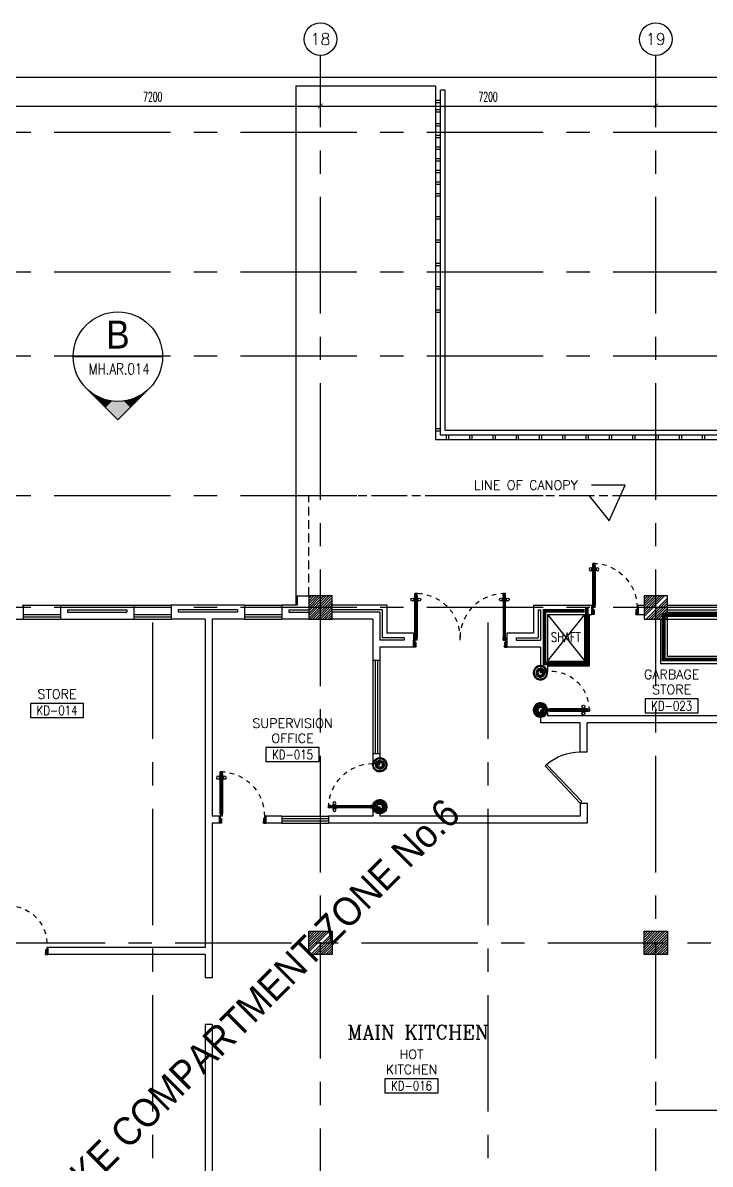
# Model space of a CAD drawing. Extents: x 417866.9 to 417960.2, y 43448 to 43538.2.
# Drawn here: x 417916.35 to 417931.11, y 43513.74 to 43538.25 of the extents above; entities that cross this region are included whole.
import ezdxf
from ezdxf.enums import TextEntityAlignment as Align

# ---------------------------------------------------------------- set-up
doc = ezdxf.new("R2010")
doc.units = 0
doc.header["$MEASUREMENT"] = 0
doc.header["$PDMODE"] = 3
doc.header["$PDSIZE"] = 0.1
for name, pattern in [('2DASHES', [1.7, 0.75, -0.25, 0.1, -0.25, 0.1, -0.25]), ('CENTERX2', [4, 2.5, -0.5, 0.5, -0.5]), ('HIDDEN', [0.375, 0.25, -0.125]), ('HIDDEN2', [0.1875, 0.125, -0.0625])]:
    doc.linetypes.add(name, pattern=pattern)
doc.layers.get('0').update_dxf_attribs({"linetype": 'CONTINUOUS'})
doc.layers.get('DEFPOINTS').update_dxf_attribs({"linetype": 'CONTINUOUS'})
for name, color, linetype in [('AX-CR', 2, 'CONTINUOUS'), ('AX-DIM', 4, 'CONTINUOUS'), ('AX-TXT', 6, 'CONTINUOUS'), ('AXES', 11, 'CENTERX2'), ('BORDER', 4, 'CONTINUOUS'), ('CANOPY-LN', 3, 'CONTINUOUS'), ('COL', 2, 'CONTINUOUS'), ('DOOR', 4, 'CONTINUOUS'), ('DOOR-DIM', 3, 'CONTINUOUS'), ('FHC', 2, 'CONTINUOUS'), ('FireCompart', 7, 'HIDDEN'), ('HAT', 8, 'CONTINUOUS'), ('IND-ES', 6, 'CONTINUOUS'), ('IND-ES-L', 6, '2DASHES'), ('IND-ES-TXT', 4, 'CONTINUOUS'), ('INSUL', 7, 'CONTINUOUS'), ('RM-BOX', 2, 'CONTINUOUS'), ('RM-NAME', 2, 'CONTINUOUS'), ('RM-NO', 2, 'CONTINUOUS'), ('SEC-MRK', 7, 'CONTINUOUS'), ('SHAFT', 7, 'CONTINUOUS'), ('STR', 5, 'CONTINUOUS'), ('TEXT', 4, 'CONTINUOUS'), ('TXT1', 2, 'CONTINUOUS'), ('WALL', 3, 'CONTINUOUS'), ('WIN', 5, 'CONTINUOUS')]:
    doc.layers.add(name, color=color, linetype=linetype)
doc.layers.get('DOOR-DIM').off()
doc.styles.add('ROMANC', font='romanc', dxfattribs={"height": 0.1})
doc.styles.add('ROMANS', font='ROMANS.shx', dxfattribs={"width": 0.6})
doc.styles.add('S5', font='simplex.shx', dxfattribs={"width": 0.77})
doc.styles.add('TTXT', font='swisse.ttf', dxfattribs={"width": 0.6})
doc.dimstyles.new('STANDARD in', dxfattribs={"dimtxt": 0.2, "dimasz": 0.1, "dimexe": 0.07, "dimexo": 0.05, "dimgap": 0.1, "dimtad": 1, "dimdec": 0, "dimlfac": 1000, "dimzin": 0, "dimdsep": 46, "dimtxsty": 'ROMANS', "dimblk": 'ARCHTICK', "dimcen": 0.05, "dimdle": 0.05, "dimclrd": 4, "dimclre": 4, "dimclrt": 2, "dimadec": 0, "dimazin": 0, "dimtfac": 1, "dimtdec": 0, "dimtmove": 2, "dimatfit": 3, "dimfxl": 0, "dimtolj": 1, "dimtzin": 0, "dimarcsym": 0})

# ---------------------------------------------------------------- blocks, each defined once
blk = doc.blocks.new('DOOR90')
at = {"layer": 'DOOR', "color": 7, "linetype": 'ByBlock'}
for p, q in [((-150, 0), (0, 0)), ((-150, 0), (-150, -25)), ((0, -50), (-114, 0)), ((0, -50), (-40, 0)), ((0, -50), (0, 0)), ((-1000, -25), (-1050, -25)), ((-1050, -75), (-1050, -25)), ((-1050, -25), (-1050, -75)), ((-1000, -75), (-1050, -75)), ((-1000, -42), (-1020, -42)), ((-1020, -42), (-1020, -58)), ((-1000, -58), (-1020, -58)), ((-1000, -25), (-1000, -42)), ((-1000, -58), (-1000, -75)), ((-878, -18), (-968, -18)), ((-968, -25), (-968, -18)), ((-968, -75), (-968, -82)), ((-878, -82), (-968, -82)), ((-955, -9), (-890, -9)), ((-955, -18), (-955, -9)), ((-955, -18), (-890, -18)), ((-955, -82), (-890, -82)), ((-955, -82), (-955, -91)), ((-955, -91), (-890, -91)), ((-890, -18), (-890, -9)), ((-890, -82), (-890, -91)), ((-878, -25), (-878, -18)), ((-878, -75), (-878, -82)), ((-200, -25), (-150, -25)), ((-200, -42), (-200, -25)), ((-180, -42), (-200, -42)), ((-200, -58), (-180, -58)), ((-200, -75), (-200, -58)), ((-150, -75), (-200, -75)), ((-180, -58), (-180, -42)), ((-150, -25), (-100, -25)), ((-150, -75), (-150, -25)), ((-100, -25), (-100, -50)), ((0, -50), (-100, -37)), ((-100, -50), (0, -50)), ((-150, -875), (-100, -875)), ((-150, -900), (-150, -875)), ((-150, -900), (0, -900)), ((0, -900), (-150, -900)), ((0, -850), (-114, -900)), ((-100, -875), (-100, -850)), ((0, -850), (-100, -863)), ((-100, -850), (0, -850)), ((0, -850), (-40, -900)), ((0, -850), (0, -900))]:
    blk.add_line(p, q, dxfattribs=at)
at = {"layer": 'DOOR', "linetype": 'ByBlock'}
for p, q in [((-200, -25), (-1000, -25)), ((-200, -42), (-1000, -42)), ((-200, -58), (-1000, -58)), ((-1000, -75), (-200, -75))]:
    blk.add_line(p, q, dxfattribs=at)
at = {"layer": 'DOOR', "color": 7, "linetype": 'ByBlock'}
for centre in [(-923, 24), (-923, -124)]:
    blk.add_circle(centre, 32.4, dxfattribs=at)
for centre, radius, start, end in [((0, -50), 154, 161.1053, 166.2858), ((0, -50), 94.4, 148.0182, 180), ((0, -50), 134, 158.1598, 169.28), ((0, -50), 114, 154.0838, 167.3774), ((0, -50), 74.4, 137.7764, 180), ((0, -50), 54.4, 113.2074, 180), ((0, -50), 34.4, 90, 180), ((0, -50), 14.4, 90, 180), ((0, -850), 154, 193.7142, 198.8947), ((0, -850), 134, 190.72, 201.8402), ((0, -850), 94.4, 180, 211.9818), ((0, -850), 74.4, 180, 222.2236), ((0, -850), 54.4, 180, 246.7926), ((0, -850), 34.4, 180, 270), ((0, -850), 14.4, 180, 270)]:
    blk.add_arc(centre, radius, start, end, dxfattribs=at)
at = {"layer": 'DOOR', "linetype": 'HIDDEN', "ltscale": 0.5}
blk.add_arc((-222, -50), 828, 178.2701, 275.003, dxfattribs=at)
blk = doc.blocks.new('RM1')
at = {"layer": 'RM-BOX'}
blk.add_lwpolyline([(570, -200), (-570, -200), (-570, -500), (570, -500)], close=True, dxfattribs=at)
at = {"layer": 'RM-NAME', "style": 'ROMANS'}
for tag, p in [('ROOMNAME1', (0, 324)), ('ROOMNAME2', (0, 0))]:
    blk.add_attdef(tag, text='', height=200, dxfattribs=at).set_placement(p, align=Align.MIDDLE)
at = {"layer": 'RM-NO', "style": 'ROMANS', "width": 0.8}
blk.add_attdef('ROOMNO', text='', height=200, dxfattribs=at).set_placement((0, -350), align=Align.MIDDLE)
blk = doc.blocks.new('COL50')
at = {"layer": 'COL'}
blk.add_lwpolyline([(-250, 250), (-250, -250), (250, -250), (250, 250)], close=True, dxfattribs=at)
blk = doc.blocks.new('*X544')
at = {"color": 0}
for p, q in [((227929, 62360), (228370, 62801)), ((227929, 62413), (228317, 62801)), ((227929, 62466), (228264, 62801)), ((227929, 62519), (228211, 62801)), ((227929, 62572), (228158, 62801)), ((227929, 62625), (228105, 62801)), ((227929, 62678), (228052, 62801)), ((227929, 62731), (227999, 62801)), ((227929, 62784), (227946, 62801)), ((227976, 62301), (228429, 62753)), ((228029, 62301), (228429, 62700)), ((228082, 62301), (228429, 62647)), ((228135, 62301), (228429, 62594)), ((228188, 62301), (228429, 62541)), ((228241, 62301), (228429, 62488)), ((228294, 62301), (228429, 62435)), ((228347, 62301), (228429, 62382)), ((228400, 62301), (228429, 62329))]:
    blk.add_line(p, q, dxfattribs=at)
blk = doc.blocks.new('*X541')
at = {"color": 0}
for p, q in [((235129, 62347), (235583, 62801)), ((235129, 62400), (235530, 62801)), ((235129, 62453), (235476, 62801)), ((235129, 62506), (235423, 62801)), ((235129, 62559), (235370, 62801)), ((235129, 62612), (235317, 62801)), ((235129, 62665), (235264, 62801)), ((235129, 62718), (235211, 62801)), ((235129, 62771), (235158, 62801)), ((235136, 62301), (235629, 62794)), ((235189, 62301), (235629, 62741)), ((235242, 62301), (235629, 62688)), ((235295, 62301), (235629, 62635)), ((235348, 62301), (235629, 62582)), ((235401, 62301), (235629, 62529)), ((235454, 62301), (235629, 62476)), ((235507, 62301), (235629, 62423)), ((235560, 62301), (235629, 62370)), ((235613, 62301), (235629, 62317))]:
    blk.add_line(p, q, dxfattribs=at)
blk = doc.blocks.new('_ARCHTICK')
at = {"color": 0, "linetype": 'ByBlock', "const_width": 0.15}
blk.add_lwpolyline([(-0.5, -0.5), (0.5, 0.5)], dxfattribs=at)
blk = doc.blocks.new('*D581')
at = {"layer": 'AX-DIM', "color": 4, "linetype": 'ByBlock', "lineweight": -2}
for p, q in [((417922.687, 43536.462), (417929.987, 43536.462)), ((417922.737, 43536.112), (417922.737, 43536.532)), ((417929.937, 43536.112), (417929.937, 43536.532))]:
    blk.add_line(p, q, dxfattribs=at)
at = {"layer": 'DEFPOINTS', "color": 0, "linetype": 'ByBlock'}
for p in [(417929.937, 43536.462), (417922.737, 43536.062), (417929.937, 43536.062)]:
    blk.add_point(p, dxfattribs=at)
at = {"layer": 'AX-DIM', "color": 4, "linetype": 'ByBlock', "lineweight": -2, "xscale": 0.1, "yscale": 0.1, "zscale": 0.1, "rotation": 180}
blk.add_blockref('_ARCHTICK', (417922.737, 43536.462), dxfattribs=at)
at = {"layer": 'AX-DIM', "color": 4, "linetype": 'ByBlock', "lineweight": -2, "xscale": 0.1, "yscale": 0.1, "zscale": 0.1}
blk.add_blockref('_ARCHTICK', (417929.937, 43536.462), dxfattribs=at)
at = {"layer": 'AX-DIM', "color": 2, "linetype": 'ByBlock', "insert": (417926.337, 43536.662), "char_height": 0.2, "attachment_point": 5, "style": 'ROMANS'}
blk.add_mtext('\\A1;7200', dxfattribs=at)
blk = doc.blocks.new('*D585')
at = {"layer": 'AX-DIM', "color": 4, "linetype": 'ByBlock', "lineweight": -2}
for p, q in [((417915.487, 43536.462), (417922.787, 43536.462)), ((417915.537, 43536.112), (417915.537, 43536.532)), ((417922.737, 43536.112), (417922.737, 43536.532))]:
    blk.add_line(p, q, dxfattribs=at)
at = {"layer": 'DEFPOINTS', "color": 0, "linetype": 'ByBlock'}
for p in [(417922.737, 43536.462), (417915.537, 43536.062), (417922.737, 43536.062)]:
    blk.add_point(p, dxfattribs=at)
at = {"layer": 'AX-DIM', "color": 4, "linetype": 'ByBlock', "lineweight": -2, "xscale": 0.1, "yscale": 0.1, "zscale": 0.1, "rotation": 180}
blk.add_blockref('_ARCHTICK', (417915.537, 43536.462), dxfattribs=at)
at = {"layer": 'AX-DIM', "color": 4, "linetype": 'ByBlock', "lineweight": -2, "xscale": 0.1, "yscale": 0.1, "zscale": 0.1}
blk.add_blockref('_ARCHTICK', (417922.737, 43536.462), dxfattribs=at)
at = {"layer": 'AX-DIM', "color": 2, "linetype": 'ByBlock', "insert": (417919.137, 43536.662), "char_height": 0.2, "attachment_point": 5, "style": 'ROMANS'}
blk.add_mtext('\\A1;7200', dxfattribs=at)
blk = doc.blocks.new('*X543')
at = {"color": 0}
for p, q in [((227929, 69519), (228411, 70001)), ((227929, 69572), (228358, 70001)), ((227929, 69625), (228305, 70001)), ((227929, 69678), (228251, 70001)), ((227929, 69731), (228198, 70001)), ((227929, 69784), (228145, 70001)), ((227929, 69837), (228092, 70001)), ((227929, 69890), (228039, 70001)), ((227929, 69943), (227986, 70001)), ((227964, 69501), (228429, 69966)), ((228017, 69501), (228429, 69913)), ((228070, 69501), (228429, 69860)), ((228123, 69501), (228429, 69807)), ((228176, 69501), (228429, 69754)), ((228229, 69501), (228429, 69701)), ((228282, 69501), (228429, 69648)), ((228335, 69501), (228429, 69595)), ((228388, 69501), (228429, 69542))]:
    blk.add_line(p, q, dxfattribs=at)
blk = doc.blocks.new('A$C010A25D0')
at = {"layer": 'DOOR', "color": 0, "linetype": 'ByBlock'}
for p, q in [((0, 2031), (0, 1981)), ((0, 1981), (0, 2031)), ((50, 2031), (0, 2031)), ((50, 1981), (0, 1981)), ((30, 2014), (30, 1998)), ((50, 2014), (30, 2014)), ((50, 1998), (30, 1998)), ((50, 2031), (50, 2014)), ((50, 1998), (50, 1981)), ((83, 2031), (83, 2038)), ((173, 2038), (83, 2038)), ((83, 1981), (83, 1974)), ((173, 1974), (83, 1974)), ((95, 2038), (95, 2047)), ((95, 2047), (160, 2047)), ((95, 2038), (160, 2038)), ((95, 1974), (95, 1965)), ((95, 1974), (160, 1974)), ((95, 1965), (160, 1965)), ((160, 2038), (160, 2047)), ((160, 1974), (160, 1965)), ((173, 2031), (173, 2038)), ((173, 1981), (173, 1974)), ((950, 2014), (950, 2031)), ((950, 2031), (1000, 2031)), ((970, 2014), (950, 2014)), ((950, 1981), (950, 1998)), ((950, 1998), (970, 1998)), ((1000, 1981), (950, 1981)), ((970, 1998), (970, 2014)), ((1000, 2056), (1000, 2031)), ((1000, 2056), (1150, 2056)), ((1000, 1981), (1000, 2031)), ((1000, 2031), (1050, 2031)), ((1050, 2031), (1050, 2006)), ((1050, 2006), (1150, 2006)), ((1150, 2006), (1150, 2056)), ((50, 131), (0, 131)), ((0, 131), (0, 81)), ((0, 81), (0, 131)), ((50, 81), (0, 81)), ((50, 114), (30, 114)), ((30, 98), (30, 114)), ((50, 98), (30, 98)), ((50, 114), (50, 131)), ((50, 81), (50, 98)), ((173, 138), (83, 138)), ((83, 131), (83, 138)), ((83, 81), (83, 74)), ((173, 74), (83, 74)), ((95, 147), (160, 147)), ((95, 138), (95, 147)), ((95, 138), (160, 138)), ((95, 74), (160, 74)), ((95, 74), (95, 65)), ((95, 65), (160, 65)), ((160, 138), (160, 147)), ((160, 74), (160, 65)), ((173, 131), (173, 138)), ((173, 81), (173, 74)), ((1000, 131), (950, 131)), ((950, 131), (950, 114)), ((950, 114), (970, 114)), ((970, 98), (950, 98)), ((950, 98), (950, 81)), ((950, 81), (1000, 81)), ((970, 114), (970, 98)), ((1000, 131), (1000, 81)), ((1000, 56), (1000, 81)), ((1000, 81), (1050, 81)), ((1000, 56), (1150, 56)), ((1050, 81), (1050, 106)), ((1050, 106), (1150, 106)), ((1150, 106), (1150, 56))]:
    blk.add_line(p, q, dxfattribs=at)
at = {"layer": 'DOOR', "linetype": 'ByBlock'}
for p, q in [((950, 2031), (50, 2031)), ((950, 2014), (50, 2014)), ((950, 1998), (50, 1998)), ((50, 1981), (950, 1981)), ((50, 131), (950, 131)), ((950, 114), (50, 114)), ((950, 98), (50, 98)), ((950, 81), (50, 81)), ((1150, 56), (1000, 56))]:
    blk.add_line(p, q, dxfattribs=at)
at = {"layer": 'DOOR', "color": 9, "linetype": 'ByBlock'}
for p, q in [((1150, 2006), (1037, 2056)), ((1150, 2006), (1050, 2019)), ((1150, 2006), (1110, 2056)), ((1150, 106), (1037, 56)), ((1150, 106), (1050, 93)), ((1150, 106), (1110, 56))]:
    blk.add_line(p, q, dxfattribs=at)
at = {"layer": 'DOOR', "color": 0, "linetype": 'ByBlock'}
for centre in [(128, 2079), (128, 1932), (128, 179), (128, 32)]:
    blk.add_circle(centre, 32.4, dxfattribs=at)
at = {"layer": 'DOOR', "linetype": 'HIDDEN', "ltscale": 0.5}
for centre, start, end in [((951, 2006), 178.494, 272.9568), ((951, 106), 87.0432, 181.506)]:
    blk.add_arc(centre, 951, start, end, dxfattribs=at)
at = {"layer": 'DOOR', "color": 9, "linetype": 'ByBlock'}
for centre, radius, start, end in [((1150, 2006), 154, 161.1053, 166.2858), ((1150, 2006), 134, 158.1598, 169.28), ((1150, 2006), 114, 154.0838, 167.3774), ((1150, 2006), 94.4, 148.0182, 180), ((1150, 2006), 74.4, 137.7764, 180), ((1150, 2006), 54.4, 113.2074, 180), ((1150, 2006), 34.4, 90, 180), ((1150, 2006), 14.4, 90, 180), ((1150, 106), 154, 193.7142, 198.8947), ((1150, 106), 134, 190.72, 201.8402), ((1150, 106), 114, 192.6226, 205.9162), ((1150, 106), 94.4, 180, 211.9818), ((1150, 106), 74.4, 180, 222.2236), ((1150, 106), 54.4, 180, 246.7926), ((1150, 106), 34.4, 180, 270), ((1150, 106), 14.4, 180, 270)]:
    blk.add_arc(centre, radius, start, end, dxfattribs=at)
at = {"layer": 'WALL'}
blk.add_line((1000, 56), (1150, 56), dxfattribs=at)
blk = doc.blocks.new('AXU')
at = {"layer": 'AX-CR'}
blk.add_circle((0, 350), 350, dxfattribs=at)
at = {"layer": 'AX-TXT', "style": 'ROMANS'}
blk.add_attdef('AX', text='', height=250, dxfattribs=at).set_placement((0, 350), align=Align.MIDDLE)
blk = doc.blocks.new('*X542')
at = {"color": 0}
for p, q in [((235129, 69560), (235570, 70001)), ((235129, 69613), (235517, 70001)), ((235129, 69666), (235464, 70001)), ((235129, 69719), (235411, 70001)), ((235129, 69772), (235358, 70001)), ((235129, 69825), (235305, 70001)), ((235129, 69878), (235252, 70001)), ((235129, 69931), (235199, 70001)), ((235129, 69984), (235146, 70001)), ((235176, 69501), (235629, 69953)), ((235229, 69501), (235629, 69900)), ((235282, 69501), (235629, 69847)), ((235335, 69501), (235629, 69794)), ((235388, 69501), (235629, 69741)), ((235441, 69501), (235629, 69688)), ((235494, 69501), (235629, 69635)), ((235547, 69501), (235629, 69582)), ((235600, 69501), (235629, 69529))]:
    blk.add_line(p, q, dxfattribs=at)
blk = doc.blocks.new('*D589')
at = {"layer": 'AX-DIM', "color": 4, "linetype": 'ByBlock', "lineweight": -2}
for p, q in [((417929.887, 43536.462), (417933.587, 43536.462)), ((417929.937, 43536.112), (417929.937, 43536.532)), ((417933.537, 43536.112), (417933.537, 43536.532))]:
    blk.add_line(p, q, dxfattribs=at)
at = {"layer": 'DEFPOINTS', "color": 0, "linetype": 'ByBlock'}
for p in [(417933.537, 43536.462), (417929.937, 43536.062), (417933.537, 43536.062)]:
    blk.add_point(p, dxfattribs=at)
at = {"layer": 'AX-DIM', "color": 4, "linetype": 'ByBlock', "lineweight": -2, "xscale": 0.1, "yscale": 0.1, "zscale": 0.1, "rotation": 180}
blk.add_blockref('_ARCHTICK', (417929.937, 43536.462), dxfattribs=at)
at = {"layer": 'AX-DIM', "color": 4, "linetype": 'ByBlock', "lineweight": -2, "xscale": 0.1, "yscale": 0.1, "zscale": 0.1}
blk.add_blockref('_ARCHTICK', (417933.537, 43536.462), dxfattribs=at)
at = {"layer": 'AX-DIM', "color": 2, "linetype": 'ByBlock', "insert": (417931.737, 43536.662), "char_height": 0.2, "attachment_point": 5, "style": 'ROMANS'}
blk.add_mtext('\\A1;3600', dxfattribs=at)
blk = doc.blocks.new('*D598')
at = {"layer": 'AX-DIM', "color": 4, "lineweight": -2}
for p, q in [((417873.447, 43537.08), (417948.237, 43537.08)), ((417873.497, 43534.597), (417873.497, 43537.15)), ((417948.187, 43526.662), (417948.187, 43537.15))]:
    blk.add_line(p, q, dxfattribs=at)
at = {"layer": 'DEFPOINTS', "color": 0}
for p in [(417948.187, 43537.08), (417873.497, 43534.547), (417948.187, 43526.612)]:
    blk.add_point(p, dxfattribs=at)
at = {"layer": 'AX-DIM', "color": 4, "lineweight": -2, "xscale": 0.1, "yscale": 0.1, "zscale": 0.1, "rotation": 180}
blk.add_blockref('_ARCHTICK', (417873.497, 43537.08), dxfattribs=at)
at = {"layer": 'AX-DIM', "color": 4, "lineweight": -2, "xscale": 0.1, "yscale": 0.1, "zscale": 0.1}
blk.add_blockref('_ARCHTICK', (417948.187, 43537.08), dxfattribs=at)
at = {"layer": 'AX-DIM', "color": 2, "insert": (417910.842, 43537.28), "char_height": 0.2, "attachment_point": 5, "style": 'ROMANS'}
blk.add_mtext('\\A1;74690', dxfattribs=at)
blk = doc.blocks.new('DOOR1000')
at = {"layer": 'DOOR', "color": 7, "linetype": 'ByBlock'}
for p, q in [((-150, 0), (0, 0)), ((-150, 0), (-150, -25)), ((0, -50), (-114, 0)), ((0, -50), (-40, 0)), ((0, -50), (0, 0)), ((-1100, -25), (-1100, -75)), ((-1100, -75), (-1100, -25)), ((-1050, -25), (-1100, -25)), ((-1050, -75), (-1100, -75)), ((-1070, -42), (-1070, -58)), ((-1050, -42), (-1070, -42)), ((-1050, -58), (-1070, -58)), ((-1050, -25), (-1050, -42)), ((-1050, -58), (-1050, -75)), ((-1018, -25), (-1018, -18)), ((-928, -18), (-1018, -18)), ((-1018, -75), (-1018, -82)), ((-928, -82), (-1018, -82)), ((-1005, -18), (-1005, -9)), ((-1005, -9), (-940, -9)), ((-1005, -18), (-940, -18)), ((-1005, -82), (-1005, -91)), ((-1005, -82), (-940, -82)), ((-1005, -91), (-940, -91)), ((-940, -18), (-940, -9)), ((-940, -82), (-940, -91)), ((-928, -25), (-928, -18)), ((-928, -75), (-928, -82)), ((-200, -25), (-150, -25)), ((-200, -42), (-200, -25)), ((-180, -42), (-200, -42)), ((-200, -58), (-180, -58)), ((-200, -75), (-200, -58)), ((-150, -75), (-200, -75)), ((-180, -58), (-180, -42)), ((-150, -25), (-100, -25)), ((-150, -75), (-150, -25)), ((-100, -25), (-100, -50)), ((0, -50), (-100, -37)), ((-100, -50), (0, -50)), ((-150, -975), (-100, -975)), ((-150, -1000), (-150, -975)), ((0, -950), (-114, -1000)), ((-100, -975), (-100, -950)), ((0, -950), (-100, -963)), ((-100, -950), (0, -950)), ((0, -950), (-40, -1000)), ((0, -950), (0, -1000)), ((-150, -1000), (0, -1000)), ((0, -1000), (-150, -1000))]:
    blk.add_line(p, q, dxfattribs=at)
at = {"layer": 'DOOR', "linetype": 'ByBlock'}
for p, q in [((-200, -25), (-1050, -25)), ((-200, -42), (-1050, -42)), ((-200, -58), (-1050, -58)), ((-1050, -75), (-200, -75))]:
    blk.add_line(p, q, dxfattribs=at)
at = {"layer": 'DOOR', "color": 7, "linetype": 'ByBlock'}
for centre in [(-973, 24), (-973, -124)]:
    blk.add_circle(centre, 32.4, dxfattribs=at)
for centre, radius, start, end in [((0, -50), 154, 161.1053, 166.2858), ((0, -50), 94.4, 148.0182, 180), ((0, -50), 134, 158.1598, 169.28), ((0, -50), 114, 154.0838, 167.3774), ((0, -50), 74.4, 137.7764, 180), ((0, -50), 54.4, 113.2074, 180), ((0, -50), 34.4, 90, 180), ((0, -50), 14.4, 90, 180), ((0, -950), 134, 190.72, 201.8402), ((0, -950), 94.4, 180, 211.9818), ((0, -950), 74.4, 180, 222.2236), ((0, -950), 54.4, 180, 246.7926), ((0, -950), 34.4, 180, 270), ((0, -950), 14.4, 180, 270), ((0, -950), 154, 193.7142, 198.8947)]:
    blk.add_arc(centre, radius, start, end, dxfattribs=at)
at = {"layer": 'DOOR', "linetype": 'HIDDEN', "ltscale": 0.5}
blk.add_arc((-150, -25), 950, 180, 270, dxfattribs=at)
blk = doc.blocks.new('AR1-EL')
at = {"layer": 'IND-ES'}
for q in [(-566, 566), (566, 566)]:
    blk.add_line((0, 1131), q, dxfattribs=at)
for points in [[(0, 800), (0, 1131), (-104, 793), (-221, 910)], [(0, 800), (0, 1131), (104, 793), (221, 910)], [(-207, 773), (-283, 849), (-306, 739), (-349, 782)], [(-104, 793), (-221, 910), (-207, 773), (-283, 849)], [(104, 793), (221, 910), (207, 773), (283, 849)], [(207, 773), (283, 849), (306, 739), (349, 782)], [(-492, 640), (-487, 634), (-566, 566)], [(-400, 693), (-419, 712), (-487, 634), (-492, 640)], [(-306, 739), (-349, 782), (-400, 693), (-419, 712)], [(306, 739), (349, 782), (400, 693), (419, 712)], [(400, 693), (419, 712), (487, 634), (492, 640)], [(492, 640), (487, 634), (566, 566)]]:
    blk.add_solid(points, dxfattribs=at)

msp = doc.modelspace()

# ---------------------------------------------------------------- linework, layer by layer
at = {"layer": 'AXES'}
for p, q in [((417922.7366, 43460.01), (417922.7366, 43537.5491)), ((417929.9366, 43460.01), (417929.9366, 43537.5491)), ((417959.5194, 43535.8943), (417889.6966, 43535.8943)), ((417959.5194, 43532.8943), (417889.6966, 43532.8943)), ((417959.5194, 43531.0943), (417889.6966, 43531.0943)), ((417959.5194, 43528.0943), (417889.6966, 43528.0943)), ((417959.5194, 43525.6943), (417889.6966, 43525.6943)), ((417919.1366, 43466.8743), (417919.1366, 43525.6943)), ((417926.3366, 43466.8743), (417926.3366, 43525.6943)), ((417867.6171, 43518.4943), (417959.5152, 43518.4943)), ((417947.9366, 43514.8943), (417929.9366, 43514.8943))]:
    msp.add_line(p, q, dxfattribs=at)
at = {"layer": 'BORDER'}
for p, q in [((417922.2116, 43536.8943), (417922.2116, 43525.7443)), ((417922.2116, 43536.8943), (417925.2116, 43536.8943)), ((417925.2116, 43536.8943), (417925.2116, 43529.2943)), ((417947.8866, 43529.2943), (417925.2116, 43529.2943))]:
    msp.add_line(p, q, dxfattribs=at)
at = {"layer": 'CANOPY-LN', "linetype": 'HIDDEN2', "ltscale": 1.5}
for p in [(417940.9866, 43528.0943), (417922.4866, 43525.9443)]:
    msp.add_line(p, (417922.4866, 43528.0943), dxfattribs=at)
at = {"layer": 'COL'}
for points in [[(417922.9866, 43525.4443), (417922.9866, 43525.9443), (417922.4866, 43525.9443), (417922.4866, 43525.4443)], [(417930.1866, 43525.4443), (417930.1866, 43525.9443), (417929.6866, 43525.9443), (417929.6866, 43525.4443)]]:
    msp.add_lwpolyline(points, close=True, dxfattribs=at)
at = {"layer": 'DOOR'}
msp.add_lwpolyline([(417927.5946, 43522.3285, -0.1793956), (417928.3116, 43522.5944)], format="xyb", dxfattribs=at)
msp.add_lwpolyline([(417927.5592, 43522.2932), (417927.5946, 43522.3285), (417928.347, 43521.5297), (417928.3116, 43521.4943), (417927.5592, 43522.2932)], close=True, dxfattribs=at)
at = {"layer": 'FHC'}
msp.add_line((417928.4616, 43521.1693), (417928.4616, 43521.1793), dxfattribs=at)
at = {"layer": 'FireCompart', "const_width": 0.08}
msp.add_lwpolyline([(417928.4116, 43525.6223), (417927.5487, 43525.6223), (417927.5487, 43524.495), (417928.455, 43524.495), (417928.455, 43525.6943)], dxfattribs=at)
msp.add_lwpolyline([(417932.769, 43525.5354), (417930.1075, 43525.5354), (417930.1075, 43524.5823), (417932.769, 43524.5823), (417932.769, 43525.5354)], close=True, dxfattribs=at)
at = {"layer": 'IND-ES'}
msp.add_line((417917.4278, 43531.0819), (417919.3478, 43531.0819), dxfattribs=at)
msp.add_line((417917.4278, 43531.0819), (417919.3478, 43531.0819), dxfattribs=at)
at = {"layer": 'IND-ES-L', "linetype": 'ByBlock'}
msp.add_ellipse((417918.3878, 43531.0819), major_axis=(-0.96, -0.0001), ratio=0.9999999, start_param=-0.0000763, end_param=6.283109, dxfattribs=at)
at = {"layer": 'INSUL'}
for p, q in [((417917.3078, 43525.6443), (417918.5828, 43525.6443)), ((417917.3078, 43525.6443), (417917.3078, 43525.5943)), ((417917.3078, 43525.5943), (417918.5828, 43525.5943)), ((417918.5828, 43525.6443), (417918.5828, 43525.5943)), ((417920.9578, 43525.6443), (417919.6828, 43525.6443)), ((417919.6828, 43525.6443), (417919.6828, 43525.5943)), ((417920.9578, 43525.5943), (417919.6828, 43525.5943)), ((417920.9578, 43525.6443), (417920.9578, 43525.5943)), ((417922.0578, 43525.6443), (417922.4866, 43525.6443)), ((417922.0578, 43525.6443), (417922.0578, 43525.5943)), ((417922.0578, 43525.5943), (417922.4866, 43525.5943)), ((417924.0616, 43525.6443), (417922.9866, 43525.6443)), ((417924.0116, 43525.5943), (417922.9866, 43525.5943)), ((417924.0116, 43525.5943), (417924.0116, 43524.9943)), ((417924.0616, 43525.6443), (417924.0616, 43525.0443)), ((417927.4116, 43525.6443), (417927.4116, 43525.0443)), ((417927.4116, 43525.6443), (417927.4616, 43525.6443)), ((417927.4616, 43525.6443), (417927.4616, 43524.9943)), ((417930.1866, 43525.6443), (417933.2866, 43525.6443)), ((417930.1866, 43525.5943), (417933.2866, 43525.5943)), ((417924.5366, 43524.9943), (417924.0116, 43524.9943)), ((417924.5366, 43525.0443), (417924.0616, 43525.0443)), ((417924.5366, 43525.0443), (417924.5366, 43524.9943)), ((417926.9366, 43525.0443), (417926.9366, 43524.9943)), ((417926.9366, 43525.0443), (417927.4116, 43525.0443)), ((417926.9366, 43524.9943), (417927.4616, 43524.9943))]:
    msp.add_line(p, q, dxfattribs=at)
at = {"layer": 'SHAFT', "color": 251, "linetype": 'ByBlock'}
for p, q in [((417927.6116, 43524.5443), (417928.4116, 43525.5443)), ((417927.6116, 43525.5443), (417928.4116, 43524.5443))]:
    msp.add_line(p, q, dxfattribs=at)
at = {"layer": 'STR'}
for p, q in [((417925.3132, 43529.3943), (417925.3132, 43536.8003)), ((417925.4132, 43536.8003), (417925.3132, 43536.8003)), ((417925.4132, 43529.4943), (417925.4132, 43536.8003)), ((417925.3132, 43536.5807), (417925.2132, 43536.5807)), ((417925.3132, 43536.5307), (417925.2132, 43536.5307)), ((417925.3132, 43536.3807), (417925.2132, 43536.3807)), ((417925.3132, 43536.3307), (417925.2132, 43536.3307)), ((417925.3132, 43536.0807), (417925.2132, 43536.0807)), ((417925.3132, 43536.0307), (417925.2132, 43536.0307)), ((417925.3132, 43535.8307), (417925.2132, 43535.8307)), ((417925.3132, 43535.7807), (417925.2132, 43535.7807)), ((417925.3132, 43535.5807), (417925.2132, 43535.5807)), ((417925.3132, 43535.5307), (417925.2132, 43535.5307)), ((417925.3132, 43535.3307), (417925.2132, 43535.3307)), ((417925.3132, 43535.2807), (417925.2132, 43535.2807)), ((417925.3132, 43535.0807), (417925.2132, 43535.0807)), ((417925.3132, 43535.0307), (417925.2132, 43535.0307)), ((417925.3132, 43534.8307), (417925.2132, 43534.8307)), ((417925.3132, 43534.7807), (417925.2132, 43534.7807)), ((417925.3132, 43534.5807), (417925.2132, 43534.5807)), ((417925.3132, 43534.5307), (417925.2132, 43534.5307)), ((417925.3132, 43534.0807), (417925.2132, 43534.0807)), ((417925.3132, 43534.0307), (417925.2132, 43534.0307)), ((417925.3132, 43533.5807), (417925.2132, 43533.5807)), ((417925.3132, 43533.5307), (417925.2132, 43533.5307)), ((417925.3132, 43533.0807), (417925.2132, 43533.0807)), ((417925.3132, 43533.0307), (417925.2132, 43533.0307)), ((417925.3132, 43532.5807), (417925.2132, 43532.5807)), ((417925.3132, 43532.5307), (417925.2132, 43532.5307)), ((417925.3132, 43532.0807), (417925.2132, 43532.0807)), ((417925.3132, 43532.0307), (417925.2132, 43532.0307)), ((417925.3132, 43529.5307), (417925.2132, 43529.5307)), ((417925.3132, 43529.4807), (417925.2132, 43529.4807)), ((417940.7716, 43529.3943), (417925.3132, 43529.3943)), ((417940.7716, 43529.4943), (417925.4132, 43529.4943)), ((417925.4366, 43529.3943), (417925.4366, 43529.2943)), ((417925.4366, 43529.3943), (417925.4366, 43529.2943)), ((417925.4866, 43529.3943), (417925.4866, 43529.2943)), ((417925.4866, 43529.3943), (417925.4866, 43529.2943)), ((417925.9366, 43529.3943), (417925.9366, 43529.2943)), ((417925.9866, 43529.3943), (417925.9866, 43529.2943)), ((417926.4366, 43529.3943), (417926.4366, 43529.2943)), ((417926.4866, 43529.3943), (417926.4866, 43529.2943)), ((417926.9366, 43529.3943), (417926.9366, 43529.2943)), ((417926.9866, 43529.3943), (417926.9866, 43529.2943)), ((417927.4366, 43529.3943), (417927.4366, 43529.2943)), ((417927.4866, 43529.3943), (417927.4866, 43529.2943)), ((417927.9366, 43529.3943), (417927.9366, 43529.2943)), ((417927.9866, 43529.3943), (417927.9866, 43529.2943)), ((417928.4366, 43529.3943), (417928.4366, 43529.2943)), ((417928.4866, 43529.3943), (417928.4866, 43529.2943)), ((417928.9366, 43529.3943), (417928.9366, 43529.2943)), ((417928.9866, 43529.3943), (417928.9866, 43529.2943)), ((417929.4366, 43529.3943), (417929.4366, 43529.2943)), ((417929.4866, 43529.3943), (417929.4866, 43529.2943)), ((417929.9366, 43529.3943), (417929.9366, 43529.2943)), ((417929.9866, 43529.3943), (417929.9866, 43529.2943)), ((417930.4366, 43529.3943), (417930.4366, 43529.2943)), ((417930.4866, 43529.3943), (417930.4866, 43529.2943)), ((417930.9366, 43529.3943), (417930.9366, 43529.2943)), ((417930.9866, 43529.3943), (417930.9866, 43529.2943))]:
    msp.add_line(p, q, dxfattribs=at)
at = {"layer": 'WALL'}
for p, q in [((417922.2366, 43525.9443), (417922.2366, 43525.7443)), ((417922.2366, 43525.9443), (417922.4866, 43525.9443)), ((417916.3366, 43525.7443), (417916.3578, 43525.7443)), ((417916.3578, 43525.7443), (417916.3578, 43525.4443)), ((417917.1578, 43525.7443), (417918.7328, 43525.7443)), ((417917.1578, 43525.7443), (417917.1578, 43525.4443)), ((417918.7328, 43525.7443), (417918.7328, 43525.4443)), ((417921.1078, 43525.7443), (417919.5328, 43525.7443)), ((417919.5328, 43525.7443), (417919.5328, 43525.4443)), ((417921.1078, 43525.7443), (417921.1078, 43525.4443)), ((417921.9078, 43525.7443), (417921.9078, 43525.4443)), ((417922.2366, 43525.7443), (417921.9078, 43525.7443)), ((417924.1616, 43525.7443), (417922.9838, 43525.7443)), ((417924.1616, 43525.7443), (417924.1616, 43525.1443)), ((417927.3116, 43525.7443), (417927.6116, 43525.7443)), ((417927.3116, 43525.7443), (417927.3116, 43525.1443)), ((417927.6116, 43525.7443), (417928.5616, 43525.7443)), ((417928.5616, 43525.5443), (417928.5616, 43525.7443)), ((417929.5616, 43525.5443), (417929.5616, 43525.7443)), ((417929.5616, 43525.7443), (417929.6866, 43525.7443)), ((417930.1817, 43525.7443), (417933.3035, 43525.7443)), ((417915.8366, 43525.4443), (417916.3578, 43525.4443)), ((417917.1578, 43525.4443), (417918.7328, 43525.4443)), ((417920.2616, 43525.4443), (417919.5328, 43525.4443)), ((417920.2616, 43525.4443), (417920.2616, 43518.3943)), ((417920.4116, 43525.4443), (417920.4116, 43521.2193)), ((417921.1078, 43525.4443), (417920.4116, 43525.4443)), ((417922.4866, 43525.4443), (417921.9078, 43525.4443)), ((417923.8616, 43525.4443), (417922.9866, 43525.4443)), ((417923.8616, 43525.4443), (417923.8616, 43524.5626)), ((417927.6116, 43525.5443), (417927.6116, 43524.5443)), ((417927.6116, 43525.5443), (417928.4116, 43525.5443)), ((417928.4116, 43524.5443), (417928.4116, 43525.5443)), ((417928.5116, 43524.4443), (417928.5116, 43525.5443)), ((417928.5116, 43525.5443), (417928.5616, 43525.5443)), ((417929.5616, 43525.5443), (417929.6866, 43525.5443)), ((417930.0366, 43525.4443), (417930.0366, 43524.4943)), ((417924.7366, 43525.1443), (417924.1616, 43525.1443)), ((417924.7366, 43525.1443), (417924.7366, 43524.8443)), ((417926.7366, 43525.1443), (417926.7366, 43524.8443)), ((417927.3116, 43525.1443), (417926.7366, 43525.1443)), ((417924.7366, 43524.8443), (417924.0116, 43524.8443)), ((417924.0116, 43524.8443), (417924.0116, 43524.5626)), ((417927.4616, 43524.8443), (417926.7366, 43524.8443)), ((417927.4616, 43524.8443), (417927.4616, 43524.3443)), ((417924.0116, 43524.5574), (417923.8616, 43524.5574)), ((417927.6116, 43524.5443), (417928.4116, 43524.5443)), ((417927.6116, 43524.5443), (417928.4116, 43524.5443)), ((417927.6116, 43524.4443), (417928.5116, 43524.4443)), ((417927.6116, 43524.4443), (417927.6116, 43524.3443)), ((417930.0366, 43524.4943), (417932.8366, 43524.4943)), ((417927.4616, 43524.3443), (417927.4616, 43524.3443)), ((417927.6116, 43524.3443), (417927.4616, 43524.3443)), ((417927.4616, 43523.4443), (417927.4616, 43523.2193)), ((417927.6116, 43523.4443), (417927.4616, 43523.4443)), ((417928.3116, 43523.2193), (417927.4616, 43523.2193)), ((417927.6116, 43523.4443), (417927.6116, 43523.3693)), ((417935.3066, 43523.3693), (417927.6116, 43523.3693)), ((417928.3116, 43522.5944), (417928.3116, 43523.2193)), ((417934.4866, 43523.2193), (417928.4616, 43523.2193)), ((417928.4616, 43522.5943), (417928.4616, 43523.2193)), ((417923.8616, 43522.5574), (417923.8616, 43522.3693)), ((417924.0116, 43522.5574), (417923.8616, 43522.5574)), ((417924.0116, 43522.5574), (417924.0116, 43522.3693)), ((417928.3116, 43522.5943), (417928.4616, 43522.5943)), ((417923.8616, 43522.3693), (417924.0116, 43522.3693)), ((417928.3116, 43521.4943), (417928.3116, 43521.2193)), ((417928.3116, 43521.4943), (417928.4616, 43521.4943)), ((417928.3116, 43521.4943), (417928.3116, 43521.2193)), ((417928.3116, 43521.4943), (417928.4616, 43521.4943)), ((417928.4616, 43521.4943), (417928.4616, 43521.0693)), ((417923.8616, 43521.3693), (417923.8616, 43521.2193)), ((417923.8616, 43521.3693), (417924.0116, 43521.3693)), ((417924.0116, 43521.3693), (417924.0116, 43521.2193)), ((417920.5616, 43521.2193), (417920.4116, 43521.2193)), ((417920.5616, 43521.2193), (417920.4116, 43521.2193)), ((417920.5616, 43521.0693), (417920.4116, 43521.0693)), ((417920.4116, 43521.0693), (417920.4116, 43517.7443)), ((417920.5616, 43521.2193), (417920.5616, 43521.0693)), ((417921.9114, 43521.2193), (417921.5616, 43521.2193)), ((417921.5616, 43521.2193), (417921.5616, 43521.0693)), ((417921.9114, 43521.0693), (417921.5616, 43521.0693)), ((417921.9114, 43521.2193), (417921.9114, 43521.0693)), ((417922.9114, 43521.2193), (417922.9114, 43521.0693)), ((417923.8616, 43521.2193), (417922.9114, 43521.2193)), ((417928.4616, 43521.0693), (417922.9114, 43521.0693)), ((417923.8616, 43521.0693), (417923.4616, 43521.0693)), ((417928.3116, 43521.2193), (417924.0116, 43521.2193)), ((417916.8866, 43518.3943), (417916.8866, 43518.2443)), ((417920.2616, 43518.3943), (417916.8866, 43518.3943)), ((417920.2616, 43518.2443), (417916.8866, 43518.2443)), ((417920.2616, 43518.2443), (417920.2616, 43517.7443)), ((417920.4116, 43517.7443), (417920.2616, 43517.7443)), ((417920.4116, 43516.7443), (417920.2616, 43516.7443)), ((417920.2616, 43516.7443), (417920.2616, 43512.9476)), ((417920.4116, 43516.7443), (417920.4116, 43512.9476))]:
    msp.add_line(p, q, dxfattribs=at)
msp.add_lwpolyline([(417930.1866, 43525.4443), (417932.6866, 43525.4443), (417932.6866, 43524.6443), (417930.1866, 43524.6443)], close=True, dxfattribs=at)
at = {"layer": 'WIN'}
for p, q in [((417916.3578, 43525.7443), (417917.1578, 43525.7443)), ((417918.7328, 43525.7443), (417919.5328, 43525.7443)), ((417921.1078, 43525.7443), (417921.9078, 43525.7443)), ((417916.3578, 43525.5443), (417917.1578, 43525.5443)), ((417916.3578, 43525.4943), (417917.1578, 43525.4943)), ((417916.3578, 43525.4443), (417917.1578, 43525.4443)), ((417918.7328, 43525.5443), (417919.5328, 43525.5443)), ((417918.7328, 43525.4943), (417919.5328, 43525.4943)), ((417918.7328, 43525.4443), (417919.5328, 43525.4443)), ((417921.1078, 43525.5443), (417921.9078, 43525.5443)), ((417921.1078, 43525.4943), (417921.9078, 43525.4943)), ((417921.1078, 43525.4443), (417921.9078, 43525.4443)), ((417923.8616, 43524.5574), (417923.8616, 43522.5574)), ((417923.9116, 43524.5574), (417923.9116, 43522.5574)), ((417923.9616, 43524.5574), (417923.9616, 43522.5574)), ((417924.0116, 43524.5574), (417924.0116, 43522.5574)), ((417921.9114, 43521.2193), (417922.9114, 43521.2193)), ((417921.9114, 43521.1693), (417922.9114, 43521.1693)), ((417921.9114, 43521.1193), (417922.9114, 43521.1193)), ((417921.9114, 43521.0693), (417922.9114, 43521.0693))]:
    msp.add_line(p, q, dxfattribs=at)

# ---------------------------------------------------------------- block references
at = {"layer": 'AXES', "xscale": 0.001000000047497451, "yscale": 0.0009999999892897904, "zscale": 0.001}
for p, values in [((417922.7366, 43537.5491), {'AX': '18'}), ((417929.9366, 43537.5491), {'AX': '19'})]:
    msp.add_blockref('AXU', p, dxfattribs=at).add_auto_attribs(values)
at = {"layer": 'COL', "xscale": -0.001000000047497451, "yscale": 0.0009999999892897904, "zscale": 0.001}
for p in [(417922.7366, 43518.4943), (417929.9366, 43518.4943)]:
    msp.add_blockref('COL50', p, dxfattribs=at)
at = {"layer": 'DOOR', "yscale": 0.0009999999892897904, "zscale": 0.001}
for p, xscale, rotation in [((417928.5616, 43525.5443), -0.0009999999892897904, 90), ((417924.0116, 43521.3693), -0.001000000047497451, 180), ((417920.5616, 43521.0693), -0.0009999999892897904, 90)]:
    msp.add_blockref('DOOR1000', p, dxfattribs=dict(at, xscale=xscale, rotation=rotation))
at = {"layer": 'DOOR', "color": 0, "yscale": 0.0009999999892897904, "zscale": 0.001}
for name, p, xscale, rotation in [('A$C010A25D0', (417924.6807, 43525.9947), 0.0009999999892897904, 270), ('DOOR90', (417927.4616, 43523.4443), 0.001000000047497451, 180)]:
    msp.add_blockref(name, p, dxfattribs=dict(at, xscale=xscale, rotation=rotation))
at = {"layer": 'DOOR-DIM', "xscale": -0.0009999999892897904, "yscale": 0.0009999999892897904, "zscale": 0.001, "rotation": 90}
msp.add_blockref('DOOR90', (417915.9867, 43518.2443), dxfattribs=at)
at = {"layer": 'HAT', "xscale": 0.001000000047497451, "yscale": 0.0009999999892897904, "zscale": 0.001}
for name in ['*X543', '*X542', '*X544', '*X541']:
    msp.add_blockref(name, (417694.5581, 43455.9433), dxfattribs=at)
msp.add_blockref('RM1', (417917.0809, 43523.8372), dxfattribs=at).add_auto_attribs({'ROOMNO': 'KD-014', 'ROOMNAME2': 'STORE'})
at = {"layer": 'RM-NAME', "xscale": 0.001000000047497451, "yscale": 0.0009999999892897904, "zscale": 0.001}
for p, values in [((417930.2785, 43523.9349), {'ROOMNO': 'KD-023', 'ROOMNAME2': 'STORE', 'ROOMNAME1': 'GARBAGE'}), ((417922.1383, 43522.8872), {'ROOMNO': 'KD-015', 'ROOMNAME2': 'OFFICE', 'ROOMNAME1': 'SUPERVISION'})]:
    msp.add_blockref('RM1', p, dxfattribs=at).add_auto_attribs(values)
at = {"layer": 'SEC-MRK', "color": 1, "zscale": 0.0012, "rotation": 180}
for xscale, yscale in [(0.001200000056996942, 0.001199999984237365), (0.001199999998789281, 0.001199999998789281)]:
    msp.add_blockref('AR1-EL', (417918.3878, 43531.0819), dxfattribs=dict(at, xscale=xscale, yscale=yscale))
at = {"layer": 'WALL', "xscale": 0.001000000047497451, "yscale": 0.0009999999892897904, "zscale": 0.001}
msp.add_blockref('RM1', (417924.6933, 43515.7787), dxfattribs=at).add_auto_attribs({'ROOMNO': 'KD-016', 'ROOMNAME2': 'KITCHEN', 'ROOMNAME1': 'HOT'})

# ---------------------------------------------------------------- texts
at = {"layer": 'IND-ES-TXT', "color": 2, "style": 'S5', "width": 0.77}
msp.add_attdef('MH.AR.014', text='AR02', height=0.24, dxfattribs=at).set_placement((417918.4166, 43530.8181), align=Align.MIDDLE)
at = {"layer": 'RM-NAME', "color": 4, "style": 'ROMANS'}
msp.add_text('LINE OF CANOPY', height=0.2, dxfattribs=at).set_placement((417927.1501, 43528.3243), align=Align.MIDDLE)
at = {"layer": 'RM-NAME', "style": 'ROMANS', "width": 0.8}
msp.add_text('SHAFT', height=0.2, dxfattribs=at).set_placement((417928.0058, 43525.0594), align=Align.MIDDLE)
at = {"layer": 'RM-NAME', "color": 2, "style": 'ROMANC'}
msp.add_text('MAIN KITCHEN', height=0.3, dxfattribs=at).set_placement((417924.8323, 43516.5769), align=Align.MIDDLE)
at = {"layer": 'TXT1', "color": 6, "style": 'TTXT', "width": 0.9}
msp.add_text('SMOKE COMPARTMENT ZONE No.6', height=0.607852, rotation=45, dxfattribs=at).set_placement((417916.5012, 43511.937))
msp.add_attdef('B', text='C', height=0.6018, dxfattribs=at).set_placement((417918.389, 43531.2554), align=Align.CENTER)
msp.add_attdef('B', text='C', height=0.6018, dxfattribs=at).set_placement((417918.389, 43531.2554), align=Align.CENTER)

# ---------------------------------------------------------------- dimensions: what is measured, and where the dimension line sits
at = {"layer": 'AX-DIM'}
dim = msp.add_linear_dim(base=(417948.1866, 43537.0798), p1=(417873.4966, 43534.5472), p2=(417948.1866, 43526.612), dimstyle='STANDARD in', dxfattribs=at)
dim.commit()
dim.dimension.update_dxf_attribs({"geometry": '*D598', "text_midpoint": (417910.8416, 43537.2798)})
at = {"layer": 'AX-DIM', "color": 1, "linetype": 'ByBlock'}
for base, p1, p2, picture, middle in [((417922.7366, 43536.4616), (417915.5366, 43536.0616), (417922.7366, 43536.0616), '*D585', (417919.1366, 43536.6616)), ((417929.9366, 43536.4616), (417922.7366, 43536.0616), (417929.9366, 43536.0616), '*D581', (417926.3366, 43536.6616)), ((417933.5366, 43536.4616), (417929.9366, 43536.0616), (417933.5366, 43536.0616), '*D589', (417931.7366, 43536.6616))]:
    dim = msp.add_linear_dim(base=base, p1=p1, p2=p2, dimstyle='STANDARD in', dxfattribs=at)
    dim.commit()
    dim.dimension.update_dxf_attribs({"geometry": picture, "text_midpoint": middle})

# ---------------------------------------------------------------- leaders
at = {"layer": 'TEXT', "color": 11}
msp.add_leader([(417928.5078, 43528.0943), (417928.9403, 43527.5591), (417929.2836, 43528.3204), (417928.5559, 43528.3204)], dimstyle='STANDARD in', dxfattribs=at)

doc.saveas('drawing.dxf')
